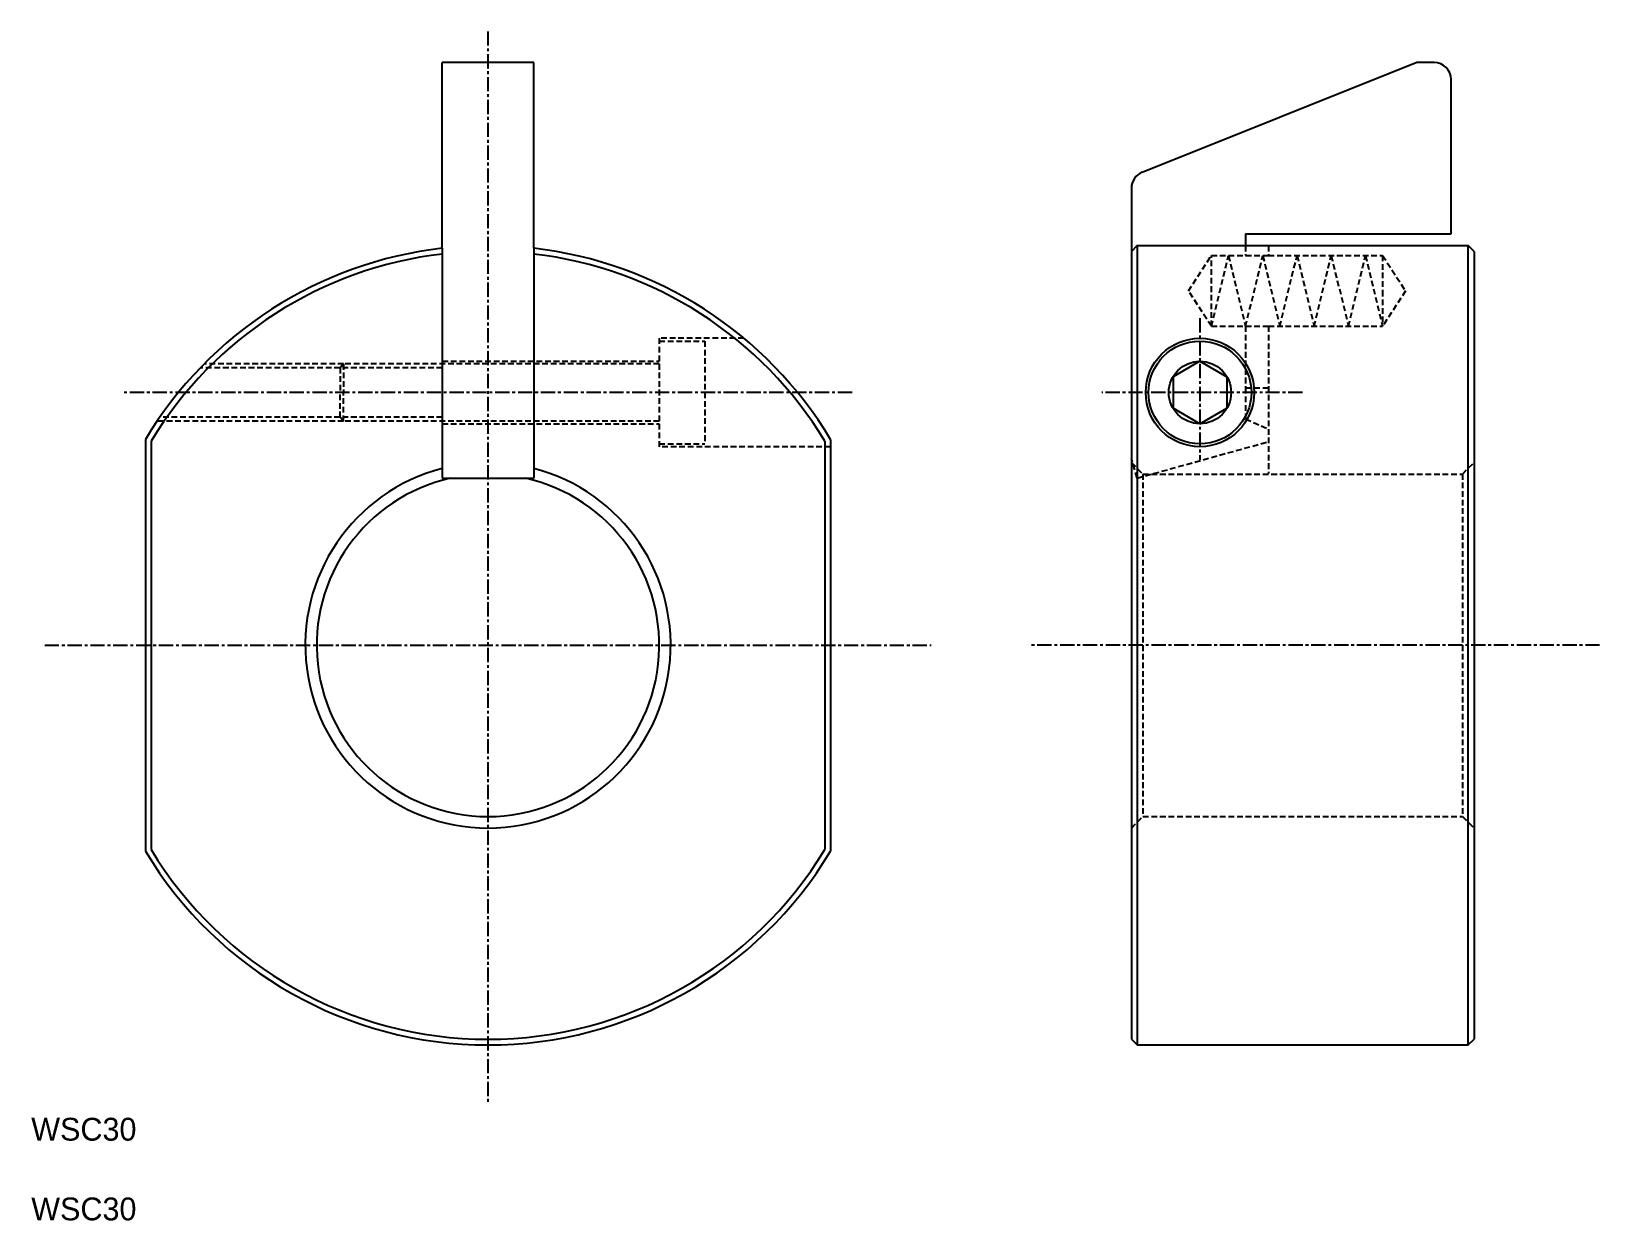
# Model space of a CAD drawing. Extents: x 41 to 179, y 42 to 146.
import ezdxf

# ---------------------------------------------------------------- set-up
doc = ezdxf.new("R2010")
doc.units = 0
doc.linetypes.add('CENTER', pattern=[2, 1.25, -0.25, 0.25, -0.25])
doc.linetypes.add('DASHED', pattern=[0.75, 0.5, -0.25])
doc.layers.get('0').update_dxf_attribs({"linetype": 'CONTINUOUS'})
doc.layers.add('CENTER', color=1, linetype='CENTER')

msp = doc.modelspace()

# ---------------------------------------------------------------- linework, layer by layer
at = {"color": 7, "linetype": 'CONTINUOUS'}
for p, q in [((77.31, 126.73), (77.31, 143)), ((85.31, 143), (77.31, 143)), ((85.31, 126.73), (85.31, 143)), ((162.66, 143), (138.6, 133.38)), ((164.16, 143), (162.66, 143)), ((165.66, 128), (165.66, 141.5)), ((137.66, 131.99), (137.66, 126.46)), ((147.66, 128), (165.66, 128)), ((147.66, 128), (147.66, 126.96)), ((77.31, 126.73), (77.31, 106.6)), ((85.31, 126.73), (85.31, 106.6)), ((138.16, 126.96), (137.66, 126.46)), ((137.66, 126.46), (137.66, 57.46)), ((138.16, 126.96), (167.16, 126.96)), ((138.16, 126.96), (138.16, 56.96)), ((167.66, 126.46), (167.16, 126.96)), ((167.16, 56.96), (167.16, 126.96)), ((167.66, 126.46), (167.66, 57.46)), ((143.66, 116.83), (141.3, 115.46)), ((143.66, 116.83), (146.02, 115.46)), ((141.3, 115.46), (141.3, 112.74)), ((146.02, 115.46), (146.02, 112.74)), ((143.66, 111.37), (141.3, 112.74)), ((143.66, 111.37), (146.02, 112.74)), ((51.31, 109.99), (51.31, 73.93)), ((111.31, 109.99), (111.31, 73.93)), ((51.81, 109.85), (51.81, 74.07)), ((110.81, 109.85), (110.81, 74.07)), ((77.31, 106.6), (78.04, 106.6)), ((78.04, 106.6), (84.58, 106.6)), ((84.58, 106.6), (85.31, 106.6)), ((137.66, 57.46), (138.16, 56.96)), ((138.16, 56.96), (167.16, 56.96)), ((167.16, 56.96), (167.66, 57.46))]:
    msp.add_line(p, q, dxfattribs=at)
at = {"color": 3, "linetype": 'DASHED'}
for p, q in [((147.66, 126.96), (147.66, 126.1)), ((149.66, 126.96), (149.66, 126.1)), ((142.66, 123), (144.66, 126.1)), ((144.66, 126.1), (147.66, 126.1)), ((144.66, 119.9), (146.16, 126.1)), ((144.66, 119.9), (144.66, 126.1)), ((146.16, 126.1), (147.66, 119.9)), ((147.66, 119.9), (149.16, 126.1)), ((147.66, 126.1), (149.66, 126.1)), ((149.16, 126.1), (150.66, 119.9)), ((149.66, 126.1), (159.66, 126.1)), ((150.66, 119.9), (152.16, 126.1)), ((152.16, 126.1), (153.66, 119.9)), ((153.66, 119.9), (155.16, 126.1)), ((155.16, 126.1), (156.66, 119.9)), ((156.66, 119.9), (158.16, 126.1)), ((158.16, 126.1), (159.66, 119.9)), ((159.66, 126.1), (161.66, 123)), ((159.66, 126.1), (159.66, 123)), ((144.66, 119.9), (142.66, 123)), ((161.66, 123), (159.66, 119.9)), ((159.66, 123), (159.66, 119.9)), ((144.66, 119.9), (147.66, 119.9)), ((147.66, 119.9), (147.66, 114.5)), ((147.66, 119.9), (149.66, 119.9)), ((149.66, 119.9), (149.66, 107)), ((149.66, 119.9), (159.66, 119.9)), ((103.72, 118.85), (96.31, 118.85)), ((96.31, 118.85), (96.31, 109.35)), ((96.31, 118.6), (100.31, 118.6)), ((100.31, 118.6), (100.31, 109.6)), ((77.31, 116.85), (96.31, 116.85)), ((68.35, 116.27), (56.13, 116.27)), ((68.67, 116.6), (56.45, 116.6)), ((68.67, 116.6), (68.35, 116.27)), ((77.31, 116.27), (68.35, 116.27)), ((68.35, 116.27), (68.35, 114.1)), ((96.31, 116.6), (68.67, 116.6)), ((68.67, 116.6), (68.67, 114.1)), ((68.35, 111.93), (68.35, 114.1)), ((68.67, 111.6), (68.67, 114.1)), ((147.66, 114.5), (149.66, 114.5)), ((147.66, 114.5), (147.66, 111.78)), ((68.67, 111.6), (52.34, 111.6)), ((68.35, 111.93), (52.57, 111.93)), ((77.31, 111.93), (68.35, 111.93)), ((68.67, 111.6), (68.35, 111.93)), ((96.31, 111.6), (68.67, 111.6)), ((77.31, 111.35), (96.31, 111.35)), ((147.66, 111.78), (149.66, 110.89)), ((96.31, 109.6), (100.31, 109.6)), ((111.31, 109.35), (96.31, 109.35)), ((138.16, 106.6), (149.66, 109.8)), ((138.16, 106.6), (137.66, 108.33)), ((137.66, 107.96), (138.66, 106.96)), ((166.66, 106.96), (167.66, 107.96)), ((138.66, 106.96), (166.66, 106.96)), ((138.66, 106.96), (138.66, 76.96)), ((166.66, 106.96), (166.66, 76.96)), ((137.66, 75.96), (138.66, 76.96)), ((138.66, 76.96), (166.66, 76.96)), ((166.66, 76.96), (167.66, 75.96))]:
    msp.add_line(p, q, dxfattribs=at)
at = {"color": 7, "linetype": 'CONTINUOUS'}
for radius in [4.75, 4.5, 2.73]:
    msp.add_circle((143.66, 114.1), radius, dxfattribs=at)
for centre, radius, start, end in [((164.16, 141.5), 1.5, 0, 90), ((139.16, 131.99), 1.5, 111.8014, 180), ((81.31, 91.96), 35, 96.5624, 148.9973), ((81.31, 91.96), 35, 31.0027, 83.4376), ((81.31, 91.96), 34.5, 96.658, 148.7677), ((81.31, 91.96), 34.5, 31.2323, 83.342), ((81.31, 91.96), 16, 104.4775, 75.5225), ((81.31, 91.96), 15, 102.6037, 77.3963), ((81.31, 91.96), 35, 211.0027, 328.9973), ((81.31, 91.96), 34.5, 211.2323, 328.7677)]:
    msp.add_arc(centre, radius, start, end, dxfattribs=at)
at = {"layer": 'CENTER', "color": 1, "linetype": 'CENTER'}
for p, q in [((81.31, 145.73), (81.31, 51.96)), ((143.66, 120.6), (143.66, 108.21)), ((113.19, 114.1), (49.43, 114.1)), ((152.64, 114.1), (135.08, 114.1)), ((42.49, 91.96), (120.13, 91.96)), ((178.66, 91.96), (128.89, 91.96))]:
    msp.add_line(p, q, dxfattribs=at)

# ---------------------------------------------------------------- texts
at = {"color": 7, "linetype": 'CONTINUOUS'}
for p in [(41.31, 48.58), (41.31, 41.6)]:
    msp.add_text('WSC30', height=2, dxfattribs=at).set_placement(p)

doc.saveas('drawing.dxf')
